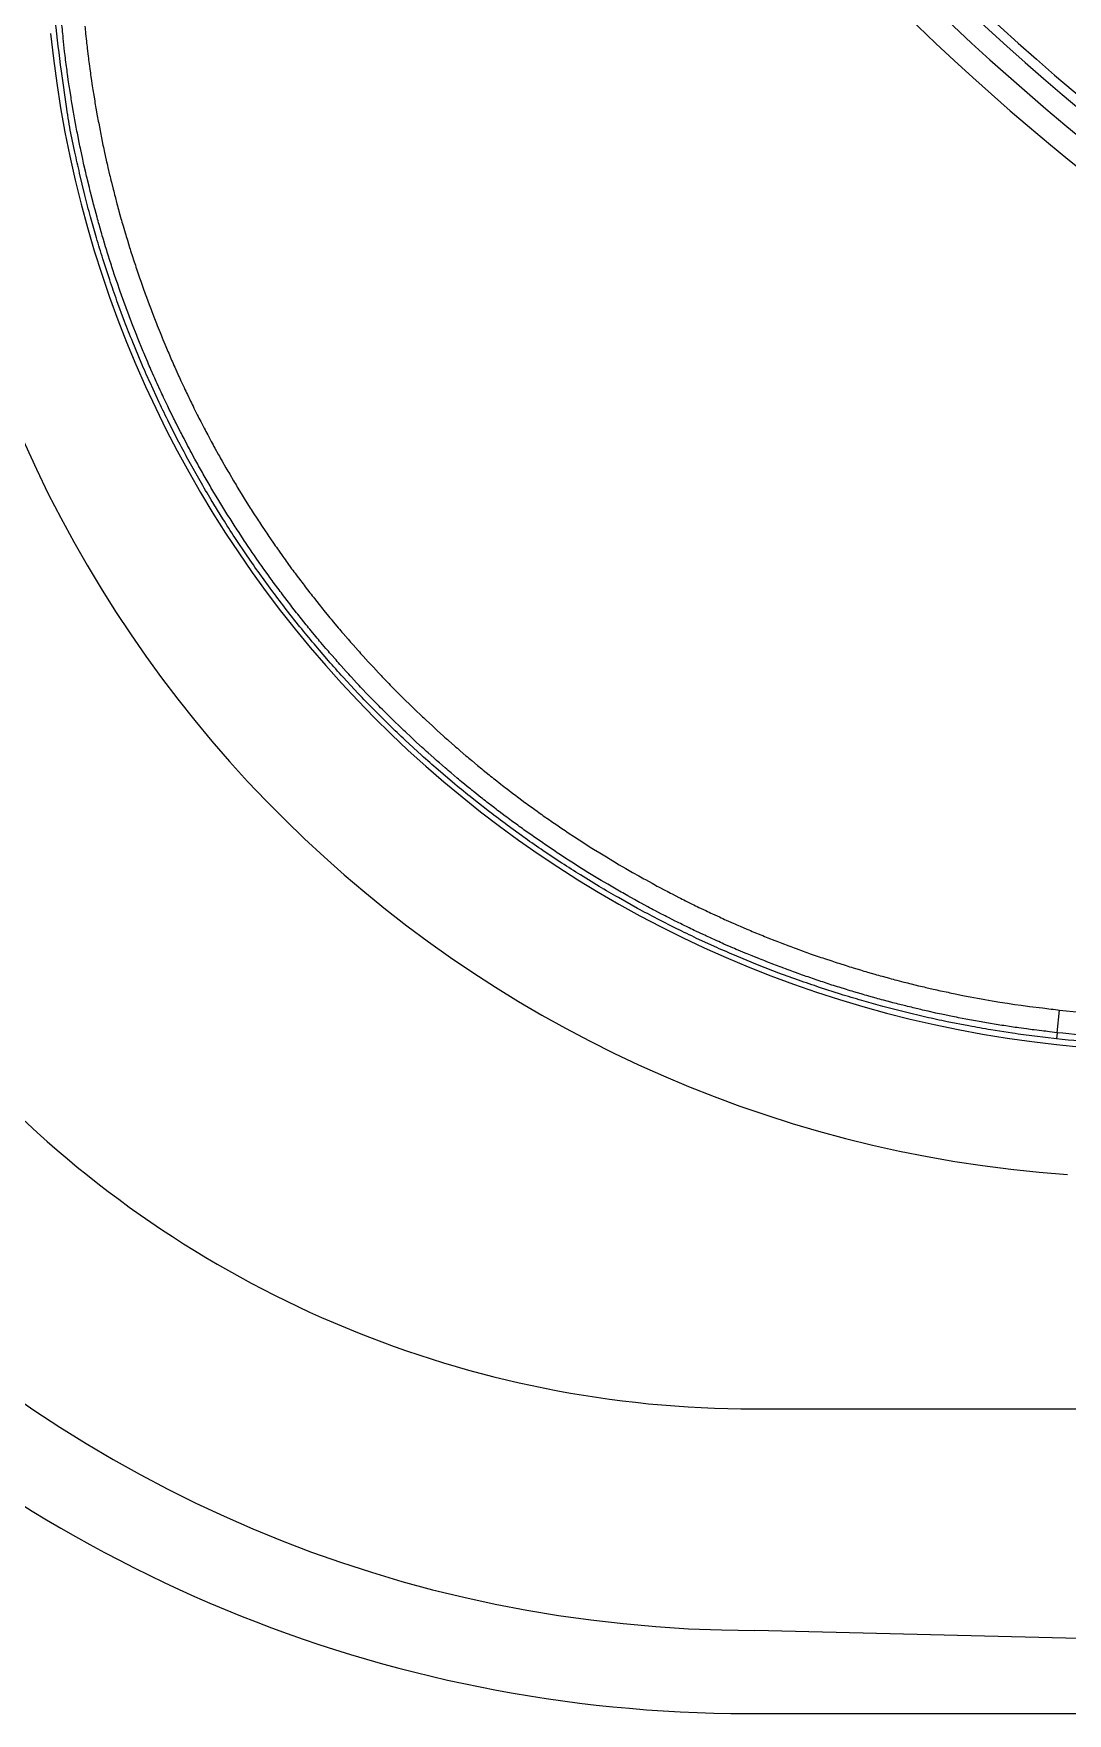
# Model space of a CAD drawing. Extents: x 938 to 1038, y 781 to 934.
# Drawn here: x 943.6 to 952.68, y 799.56 to 814.33 of the extents above; entities that cross this region are included whole.
import ezdxf

# ---------------------------------------------------------------- set-up
doc = ezdxf.new("R2010")
doc.units = 0
doc.header["$MEASUREMENT"] = 0
doc.layers.add('1', color=4, linetype='Continuous')
doc.layers.add('204', color=7, linetype='Continuous')

# ---------------------------------------------------------------- blocks, each defined once
blk = doc.blocks.new('LID')
at = {"layer": '204', "color": 4, "linetype": 'Continuous'}
for q in [(7.826, 35.345), (7.799, 35.092)]:
    blk.add_line((7.805, 35.146), q, dxfattribs=at)
for points in [[(7.799, 35.092), (7.606, 35.115, -0.004871), (7.413, 35.141), (7.222, 35.171, -0.004883), (7.03, 35.205), (6.84, 35.242, -0.004871), (6.651, 35.283), (6.462, 35.328, -0.00487), (6.274, 35.376), (6.088, 35.429, -0.004872), (5.902, 35.484), (5.718, 35.544, -0.00488), (5.534, 35.607), (5.352, 35.673, -0.004892), (5.172, 35.743), (4.992, 35.817, -0.004909), (4.815, 35.894), (4.638, 35.975, -0.00493), (4.464, 36.06), (4.291, 36.147, -0.004929), (4.119, 36.238), (3.95, 36.333, -0.004894), (3.782, 36.431), (3.617, 36.532, -0.004873), (3.453, 36.637), (3.291, 36.744, -0.00486), (3.131, 36.855), (2.974, 36.969, -0.004855), (2.819, 37.086), (2.666, 37.206, -0.004859), (2.515, 37.329), (2.367, 37.455, -0.004871), (2.221, 37.584), (2.078, 37.716, -0.004891), (1.938, 37.85), (1.8, 37.988, -0.004917), (1.665, 38.127), (1.533, 38.27, -0.004917), (1.403, 38.415), (1.277, 38.563, -0.0049), (1.153, 38.713), (1.032, 38.866, -0.004898), (0.915, 39.021), (0.8, 39.178, -0.004904), (0.689, 39.337), (0.581, 39.498, -0.004921), (0.476, 39.662), (0.374, 39.827, -0.004941), (0.276, 39.995), (0.181, 40.164, -0.004925), (0.09, 40.335), (0.002, 40.508, -0.004895), (-0.083, 40.683), (-0.164, 40.859, -0.004876), (-0.242, 41.036), (-0.316, 41.215, -0.004857), (-0.387, 41.396), (-0.454, 41.578, -0.00486), (-0.518, 41.761), (-0.578, 41.946, -0.004815), (-0.634, 42.131), (-0.687, 42.316, -0.004965), (-0.736, 42.505), (-0.782, 42.699, -0.004501), (-0.824, 42.883), (-0.859, 43.049, -0.006369), (-0.896, 43.264), (-0.942, 43.596, -0.005388), (-0.996, 44.033)], [(7.805, 35.146), (7.738, 35.154, -0.001709), (7.67, 35.162), (7.603, 35.17, -0.00171), (7.536, 35.179), (7.469, 35.188, -0.001707), (7.403, 35.197), (7.336, 35.208, -0.001706), (7.269, 35.218), (7.202, 35.229, -0.001705), (7.136, 35.241), (7.069, 35.253, -0.001704), (7.003, 35.265), (6.937, 35.278, -0.001704), (6.87, 35.291), (6.804, 35.305, -0.001704), (6.738, 35.319), (6.672, 35.334, -0.001704), (6.606, 35.349), (6.541, 35.365, -0.001705), (6.475, 35.381), (6.409, 35.397, -0.001706), (6.344, 35.414), (6.279, 35.431, -0.001707), (6.214, 35.449), (6.149, 35.467, -0.001709), (6.084, 35.486), (6.019, 35.505, -0.00171), (5.954, 35.525), (5.89, 35.545, -0.00171), (5.825, 35.565), (5.761, 35.586, -0.001711), (5.697, 35.608), (5.633, 35.63, -0.001712), (5.569, 35.652), (5.506, 35.675, -0.001713), (5.442, 35.698), (5.379, 35.721, -0.001715), (5.316, 35.745), (5.253, 35.77, -0.001717), (5.19, 35.795), (5.127, 35.82, -0.001719), (5.065, 35.846), (5.002, 35.872, -0.001722), (4.94, 35.898), (4.878, 35.925, -0.001725), (4.816, 35.953), (4.755, 35.981, -0.001728), (4.694, 36.009), (4.632, 36.038, -0.001732), (4.571, 36.067), (4.511, 36.097, -0.001732), (4.45, 36.127), (4.39, 36.157, -0.001727), (4.33, 36.188), (4.27, 36.219, -0.001722), (4.21, 36.251), (4.151, 36.283, -0.001718), (4.091, 36.316), (4.032, 36.349, -0.001714), (3.974, 36.382), (3.915, 36.416, -0.00171), (3.857, 36.45), (3.799, 36.484, -0.001707), (3.741, 36.519), (3.683, 36.555, -0.001705), (3.626, 36.59), (3.569, 36.626, -0.001703), (3.512, 36.663), (3.455, 36.7, -0.001701), (3.399, 36.737), (3.343, 36.775, -0.0017), (3.287, 36.813), (3.231, 36.851, -0.001699), (3.176, 36.89), (3.121, 36.929, -0.001698), (3.066, 36.969), (3.012, 37.009, -0.001698), (2.957, 37.049), (2.903, 37.089, -0.001698), (2.85, 37.131), (2.796, 37.172, -0.001698), (2.743, 37.214), (2.69, 37.256, -0.001699), (2.638, 37.298), (2.585, 37.341, -0.0017), (2.533, 37.384), (2.482, 37.428, -0.001702), (2.43, 37.472), (2.379, 37.516, -0.001704), (2.329, 37.561), (2.278, 37.606, -0.001706), (2.228, 37.651), (2.178, 37.697, -0.001709), (2.129, 37.743), (2.079, 37.789, -0.001712), (2.03, 37.836), (1.982, 37.883, -0.001716), (1.934, 37.93), (1.886, 37.978, -0.00172), (1.838, 38.026), (1.791, 38.074, -0.001721), (1.744, 38.122), (1.698, 38.171, -0.001718), (1.651, 38.221), (1.605, 38.27, -0.001716), (1.56, 38.32), (1.515, 38.37, -0.001715), (1.47, 38.421), (1.425, 38.472, -0.001714), (1.381, 38.523), (1.337, 38.574, -0.001713), (1.294, 38.626), (1.251, 38.678, -0.001712), (1.208, 38.731), (1.166, 38.783, -0.001712), (1.124, 38.836), (1.082, 38.889, -0.001712), (1.041, 38.943), (1, 38.997, -0.001713), (0.959, 39.051), (0.919, 39.105, -0.001713), (0.88, 39.16), (0.84, 39.215, -0.001715), (0.801, 39.27), (0.762, 39.325, -0.001717), (0.724, 39.381), (0.686, 39.437, -0.001723), (0.649, 39.493), (0.612, 39.55, -0.001723), (0.575, 39.606), (0.539, 39.663, -0.001725), (0.503, 39.721), (0.467, 39.778, -0.001726), (0.432, 39.836), (0.398, 39.894, -0.001729), (0.363, 39.952), (0.329, 40.011, -0.001731), (0.296, 40.069), (0.263, 40.128, -0.001725), (0.23, 40.187), (0.198, 40.247, -0.00172), (0.166, 40.306), (0.135, 40.366, -0.001717), (0.104, 40.426), (0.073, 40.486, -0.001714), (0.043, 40.547), (0.013, 40.607, -0.001712), (-0.016, 40.668), (-0.045, 40.729, -0.00171), (-0.074, 40.791), (-0.102, 40.852, -0.001708), (-0.13, 40.914), (-0.157, 40.975, -0.001706), (-0.184, 41.037), (-0.21, 41.1, -0.001704), (-0.236, 41.162), (-0.262, 41.225, -0.001702), (-0.287, 41.287), (-0.311, 41.35, -0.001701), (-0.336, 41.413), (-0.359, 41.476, -0.001699), (-0.383, 41.54), (-0.406, 41.603, -0.001699), (-0.428, 41.667), (-0.45, 41.731, -0.001698), (-0.472, 41.795), (-0.493, 41.859, -0.001698), (-0.514, 41.923), (-0.534, 41.988, -0.001698), (-0.554, 42.052), (-0.574, 42.117, -0.001699), (-0.593, 42.182), (-0.611, 42.247, -0.0017), (-0.629, 42.312), (-0.647, 42.377, -0.001701), (-0.664, 42.442), (-0.681, 42.508, -0.001702), (-0.697, 42.573), (-0.713, 42.639, -0.001703), (-0.729, 42.705), (-0.744, 42.771, -0.001704), (-0.758, 42.837), (-0.772, 42.903, -0.001705), (-0.786, 42.969), (-0.799, 43.035, -0.001706), (-0.812, 43.102), (-0.824, 43.168, -0.001712), (-0.836, 43.235), (-0.847, 43.301, -0.001699), (-0.858, 43.368), (-0.869, 43.434, -0.001754), (-0.879, 43.501), (-0.888, 43.57, -0.00159), (-0.897, 43.635), (-0.905, 43.694, -0.002247), (-0.914, 43.769), (-0.926, 43.886, -0.001896), (-0.942, 44.038)], [(-0.736, 43.99, 0.001727), (-0.73, 43.924), (-0.723, 43.858, 0.001727), (-0.715, 43.793), (-0.707, 43.727, 0.001722), (-0.699, 43.661), (-0.69, 43.596, 0.001719), (-0.681, 43.53), (-0.671, 43.465, 0.001715), (-0.661, 43.399), (-0.65, 43.334, 0.001712), (-0.639, 43.269), (-0.627, 43.204, 0.00171), (-0.615, 43.139), (-0.603, 43.073, 0.001708), (-0.59, 43.009), (-0.577, 42.944, 0.001706), (-0.563, 42.879), (-0.549, 42.814, 0.001704), (-0.534, 42.75), (-0.519, 42.685, 0.001703), (-0.503, 42.621), (-0.487, 42.557, 0.001702), (-0.471, 42.493), (-0.454, 42.429, 0.001702), (-0.437, 42.365), (-0.419, 42.301, 0.001701), (-0.401, 42.237), (-0.382, 42.174, 0.001699), (-0.363, 42.111), (-0.344, 42.047, 0.001699), (-0.324, 41.984), (-0.303, 41.921, 0.001698), (-0.282, 41.858), (-0.261, 41.796, 0.001698), (-0.24, 41.733), (-0.218, 41.671, 0.001698), (-0.195, 41.608), (-0.172, 41.546, 0.001699), (-0.149, 41.484), (-0.125, 41.423, 0.0017), (-0.101, 41.361), (-0.076, 41.299, 0.001701), (-0.051, 41.238), (-0.026, 41.177, 0.001703), (0, 41.116), (0.026, 41.055, 0.001705), (0.053, 40.995), (0.08, 40.934, 0.001707), (0.108, 40.874), (0.136, 40.814, 0.001709), (0.164, 40.754), (0.193, 40.695, 0.00171), (0.222, 40.635), (0.251, 40.576, 0.001713), (0.281, 40.517), (0.312, 40.458, 0.001716), (0.343, 40.4), (0.374, 40.341, 0.001719), (0.405, 40.283), (0.437, 40.225, 0.001722), (0.47, 40.168), (0.503, 40.11, 0.001728), (0.536, 40.053), (0.569, 39.996, 0.001731), (0.603, 39.939), (0.638, 39.883, 0.001728), (0.673, 39.826), (0.708, 39.77, 0.001726), (0.743, 39.714), (0.779, 39.659, 0.001724), (0.816, 39.603), (0.852, 39.548, 0.001723), (0.889, 39.494), (0.927, 39.439, 0.001721), (0.965, 39.385), (1.003, 39.331, 0.001715), (1.042, 39.277), (1.08, 39.223, 0.001714), (1.12, 39.17), (1.16, 39.117, 0.001713), (1.2, 39.064), (1.24, 39.012, 0.001712), (1.281, 38.96), (1.322, 38.908, 0.001712), (1.363, 38.856), (1.405, 38.805, 0.001712), (1.447, 38.754), (1.49, 38.704, 0.001712), (1.533, 38.653), (1.576, 38.603, 0.001713), (1.62, 38.553), (1.664, 38.504, 0.001714), (1.708, 38.454), (1.753, 38.406, 0.001715), (1.798, 38.357), (1.843, 38.309, 0.001717), (1.888, 38.261), (1.934, 38.213, 0.001719), (1.981, 38.166), (2.027, 38.119, 0.001722), (2.074, 38.072), (2.121, 38.026, 0.001718), (2.169, 37.98), (2.217, 37.934, 0.001714), (2.265, 37.889), (2.314, 37.844, 0.001711), (2.362, 37.799), (2.412, 37.754, 0.001707), (2.461, 37.71), (2.511, 37.667, 0.001705), (2.561, 37.623), (2.611, 37.58, 0.001702), (2.662, 37.538), (2.713, 37.495, 0.001701), (2.764, 37.453), (2.815, 37.412, 0.001699), (2.867, 37.37), (2.919, 37.329, 0.001698), (2.972, 37.289), (3.024, 37.249, 0.001698), (3.077, 37.209), (3.13, 37.169, 0.001698), (3.184, 37.13), (3.237, 37.092, 0.001698), (3.291, 37.053), (3.345, 37.015, 0.001698), (3.4, 36.978), (3.455, 36.94, 0.001699), (3.51, 36.903), (3.565, 36.867, 0.0017), (3.62, 36.831), (3.676, 36.795, 0.001702), (3.732, 36.76), (3.788, 36.725, 0.001703), (3.845, 36.69), (3.901, 36.656, 0.001706), (3.958, 36.622), (4.015, 36.588, 0.001709), (4.073, 36.555), (4.13, 36.523, 0.001712), (4.188, 36.491), (4.246, 36.459, 0.001716), (4.304, 36.427), (4.363, 36.396, 0.00172), (4.422, 36.366), (4.481, 36.335, 0.001724), (4.54, 36.305), (4.599, 36.276, 0.001729), (4.658, 36.247), (4.718, 36.219, 0.001733), (4.778, 36.19), (4.838, 36.163, 0.00173), (4.898, 36.135), (4.959, 36.108, 0.001726), (5.02, 36.082), (5.08, 36.056, 0.001723), (5.141, 36.03), (5.203, 36.005, 0.00172), (5.264, 35.98), (5.326, 35.956, 0.001718), (5.387, 35.932), (5.449, 35.908, 0.001716), (5.511, 35.885), (5.573, 35.863, 0.001714), (5.636, 35.84), (5.698, 35.819, 0.001712), (5.761, 35.797), (5.824, 35.776, 0.001711), (5.887, 35.756), (5.95, 35.736, 0.00171), (6.013, 35.716), (6.076, 35.697, 0.00171), (6.14, 35.678), (6.203, 35.66, 0.00171), (6.267, 35.642), (6.331, 35.624, 0.001708), (6.395, 35.607), (6.459, 35.591, 0.001707), (6.523, 35.575), (6.587, 35.559, 0.001705), (6.652, 35.544), (6.716, 35.529, 0.001705), (6.781, 35.514), (6.846, 35.501, 0.001703), (6.91, 35.487), (6.975, 35.474, 0.001707), (7.04, 35.461), (7.105, 35.449, 0.001692), (7.17, 35.438), (7.235, 35.426, 0.001745), (7.301, 35.415), (7.368, 35.405, 0.001579), (7.432, 35.395), (7.489, 35.387, 0.002229), (7.563, 35.377), (7.677, 35.363, 0.001878), (7.826, 35.345)], [(7.826, 35.345), (8.005, 35.326, 0.000164)], [(8.211, 35.104, -0.00018), (7.805, 35.146)], [(8.205, 35.05, -0.00018), (7.799, 35.092)]]:
    blk.add_lwpolyline(points, format="xyb", dxfattribs=at)
for centre, radius, start, end in [((3.626, 31.698), 19.426, 34.0896, 84.4104), ((21.652, 59.689), 21.547, 208.7255, 245.9669), ((21.652, 59.689), 21.359, 208.8964, 245.9669), ((21.652, 59.689), 21.272, 209.2183, 245.9669), ((21.652, 59.689), 21.763, 208.6855, 245.9669)]:
    blk.add_arc(centre, radius, start, end, dxfattribs=at)
blk = doc.blocks.new('VISTA')
at = {"layer": '1', "color": 3}
blk.add_line((12.056, 2.676), (42.912, 2.676), dxfattribs=at)
at = {"layer": '1'}
blk.add_lwpolyline([(0, 79.111), (0, 12, 0.414214), (12, 0), (88.112, 0, 0.414214), (100.112, 12), (100.112, 79.111, 0.414214), (88.112, 91.111), (12, 91.111, 0.414214)], format="xyb", close=True, dxfattribs=at)
at = {"layer": '1', "color": 2}
blk.add_arc((15.583, 15.582), 10.875, 184.7042, 265.9096, dxfattribs=at)
at = {"layer": '1', "color": 3}
for centre, radius, start, end in [((15.763, 15.762), 9.939, 185.7812, 263.9322), ((12.067, 12.067), 11.337, 180.038, 269.9748), ((12.055, 12.055), 9.379, 179.9605, 270.0046), ((43.555, 277.904), 273.551, 263.94757, 265.45679), ((50.056, 1501.961), 1501.711, 268.550231, 271.449827)]:
    blk.add_arc(centre, radius, start, end, dxfattribs=at)
blk.add_blockref('LID', (6.912, -29.164), dxfattribs=at)

msp = doc.modelspace()

# ---------------------------------------------------------------- block references
at = {"layer": '1'}
msp.add_blockref('VISTA', (937.877, 799.564), dxfattribs=at)

doc.saveas('drawing.dxf')
